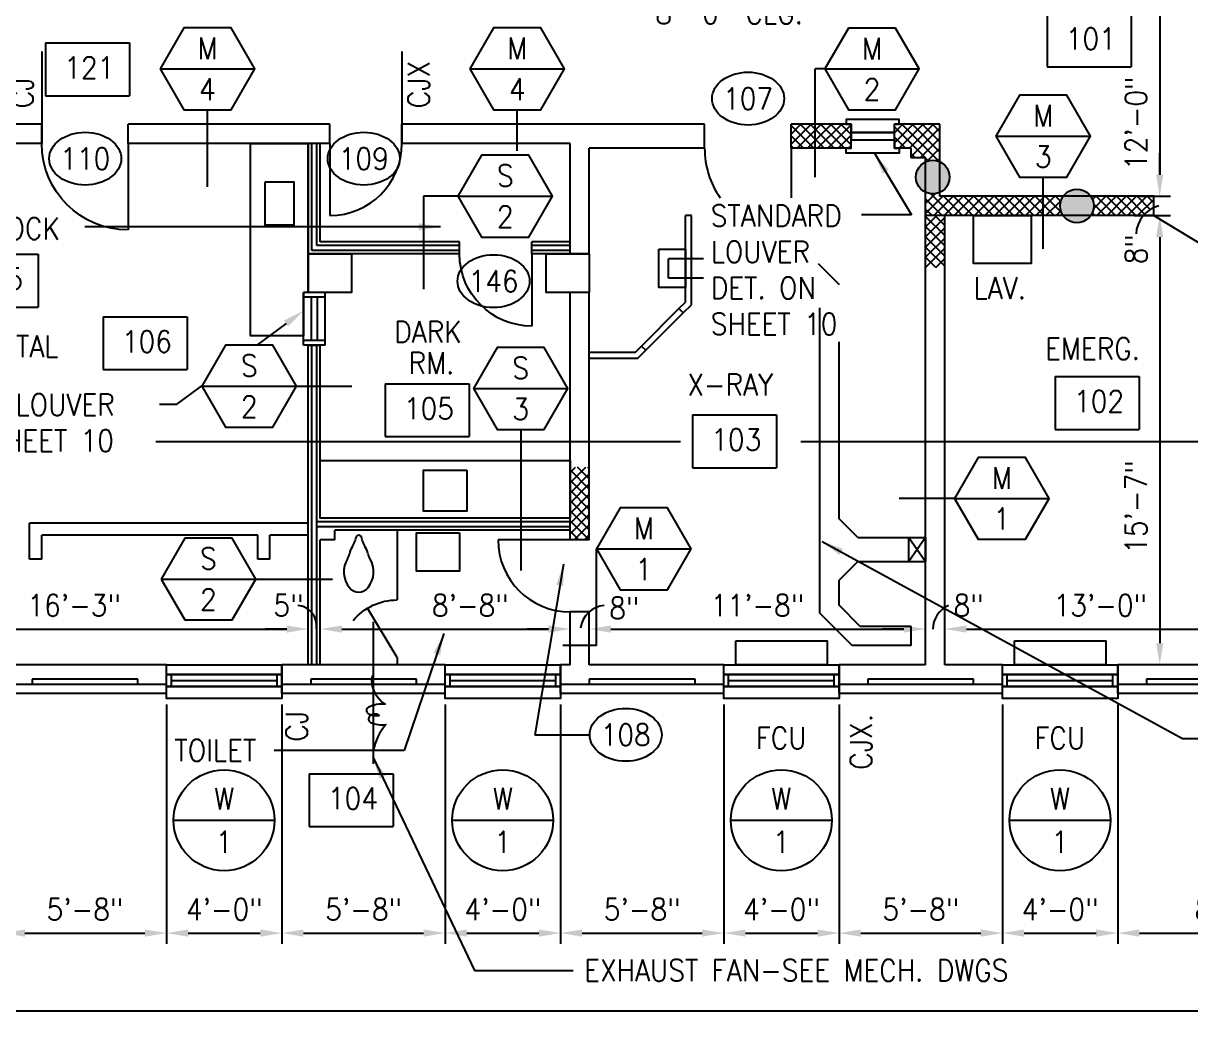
# Model space of a CAD drawing. Header units: inches. Extents: x 435 to 5963, y 191 to 2765.
# Drawn here: x 2551.4 to 3037.4, y 840.8 to 1256.3 of the extents above; entities that cross this region are included whole.
import ezdxf
from ezdxf.enums import TextEntityAlignment as Align

# ---------------------------------------------------------------- set-up
doc = ezdxf.new("R2010")
doc.units = ezdxf.units.IN
doc.header["$LTSCALE"] = 0.5
doc.header["$MEASUREMENT"] = 0
doc.layers.get('0').update_dxf_attribs({"linetype": 'CONTINUOUS'})
doc.layers.get('Defpoints').update_dxf_attribs({"linetype": 'CONTINUOUS'})
for name, color, linetype in [('A-ANNO', 8, 'CONTINUOUS'), ('A-ANNO-DIMS', 7, 'CONTINUOUS'), ('A-ANNO-TEXT', 7, 'CONTINUOUS'), ('A-DOOR', 3, 'CONTINUOUS'), ('A-DOOR-IDEN', 7, 'CONTINUOUS'), ('A-EQPM', 3, 'CONTINUOUS'), ('A-FLOR-IDEN', 7, 'CONTINUOUS'), ('A-FLOR-LEVL', 2, 'CONTINUOUS'), ('A-FLOR-PFIX', 3, 'CONTINUOUS'), ('A-FLOR-TPTN', 2, 'CONTINUOUS'), ('A-FURN', 3, 'CONTINUOUS'), ('A-GLAZ', 3, 'CONTINUOUS'), ('A-GLAZ-IDEN', 7, 'CONTINUOUS'), ('A-GLAZ-SILL', 3, 'CONTINUOUS'), ('A-SECT-IDEN', 7, 'CONTINUOUS'), ('A-WALL', 2, 'CONTINUOUS'), ('A-WALL-IDEN', 7, 'CONTINUOUS'), ('M-EXHS-EQPM', 4, 'CONTINUOUS'), ('M-HVAC-DUCT', 4, 'CONTINUOUS'), ('M-HVAC-EQPM', 4, 'CONTINUOUS'), ('S-SLAB-JOIN', 2, 'CONTINUOUS')]:
    doc.layers.add(name, color=color, linetype=linetype)
doc.styles.add('ROMANS', font='romans.shx', dxfattribs={"width": 0.9})
doc.dimstyles.new('DIM96', dxfattribs={"dimscale": 96, "dimtxt": 0.09375, "dimasz": 0.09375, "dimexe": 0.046875, "dimexo": 0.046875, "dimgap": 0.046875, "dimtad": 1, "dimdec": 4, "dimzin": 3, "dimdsep": 46, "dimlunit": 4, "dimtxsty": 'ROMANS', "dimcen": 0.046875, "dimaunit": 1, "dimadec": 0, "dimazin": 0, "dimtfac": 0.7, "dimtdec": 4, "dimtofl": 0, "dimtmove": 2, "dimatfit": 3, "dimfxl": 1, "dimfrac": 1, "dimtolj": 1, "dimtzin": 0, "dimarcsym": 0})
doc.dimstyles.new('DIM96A', dxfattribs={"dimscale": 96, "dimtxt": 0.09375, "dimasz": 0.09375, "dimexe": 0.046875, "dimexo": 0.046875, "dimgap": 0.046875, "dimtad": 1, "dimdec": 4, "dimzin": 3, "dimdsep": 46, "dimlunit": 4, "dimtxsty": 'ROMANS', "dimcen": 0.046875, "dimaunit": 1, "dimadec": 0, "dimazin": 0, "dimtfac": 0.7, "dimtdec": 4, "dimtofl": 0, "dimtmove": 2, "dimatfit": 3, "dimfxl": 1, "dimfrac": 1, "dimtolj": 1, "dimtzin": 0, "dimarcsym": 0})
doc.dimstyles.new('LED96', dxfattribs={"dimscale": 96, "dimtxt": 0.09375, "dimasz": 0.09375, "dimexe": 0.046875, "dimexo": 0.046875, "dimgap": 0.046875, "dimtad": 0, "dimdec": 4, "dimzin": 3, "dimdsep": 46, "dimlunit": 4, "dimtxsty": 'ROMANS', "dimcen": 0.046875, "dimaunit": 1, "dimadec": 0, "dimazin": 0, "dimtfac": 0.7, "dimtdec": 4, "dimtofl": 0, "dimtmove": 2, "dimatfit": 3, "dimfxl": 1, "dimfrac": 1, "dimtolj": 1, "dimtzin": 0, "dimarcsym": 0})
pattern_1 = [(45, (9, -1.4256), (-2.1213203, 2.1213203), []), (135, (9, -1.4256), (-2.1213203, -2.1213203), [])]

# ---------------------------------------------------------------- blocks, each defined once
blk = doc.blocks.new('DOOR1')
at = {"color": 0, "linetype": 'ByBlock'}
blk.add_line((0, 0), (0, 1), dxfattribs=at)
blk.add_arc((0, 0), 1, 90, 180, dxfattribs=at)
blk = doc.blocks.new('SILL')
for points in [[(0, 0), (48, 0), (48, -4), (0, -4)], [(0, -9), (48, -9), (48, -14), (0, -14)]]:
    blk.add_lwpolyline(points, close=True)
blk = doc.blocks.new('GLAZ')
for p, q in [((2, -5), (2, 0)), ((46, -5), (46, 0)), ((2, -2.5), (46, -2.5))]:
    blk.add_line(p, q)
blk.add_lwpolyline([(0, 0), (48, 0), (48, -5), (0, -5)], close=True)
blk = doc.blocks.new('DOOR2')
at = {"color": 0, "linetype": 'ByBlock'}
blk.add_line((0, 0), (-0.857, 0.515), dxfattribs=at)
blk.add_arc((0, 0), 1, 130.1247, 180, dxfattribs=at)
blk = doc.blocks.new('PFIX01')
for centre, radius, start, end in [((-15.33, -4.17), 10.38, 58.0997, 129.0107), ((-18.71, 0), 5, 129.0107, 231.0981), ((-6.68, 9.73), 6, 238.0997, 259.7254), ((-9.1, -3.65), 7.6, 55.1807, 79.7254), ((-1.34, 7.51), 6, 235.1807, 259.5039), ((-3.45, -3.88), 5.59, 57.7482, 79.5039), ((-1, 0), 1, 302.2518, 57.7482), ((-15.29, 4.24), 10.45, 231.0981, 301.9309), ((-6.59, -9.71), 6, 100.6326, 121.9309), ((-9.1, 3.65), 7.6, 280.6326, 304.8193), ((-1.34, -7.51), 6, 100.4961, 124.8193), ((-3.45, 3.88), 5.59, 280.4961, 302.2518)]:
    blk.add_arc(centre, radius, start, end)
blk = doc.blocks.new('*D122')
at = {"layer": 'A-ANNO-DIMS', "color": 0, "lineweight": -2}
for p, q in [((2475, 1001.75), (2475, 1008.67)), ((2670, 1006.61), (2670, 1008.67)), ((2484, 1004.17), (2661, 1004.17))]:
    blk.add_line(p, q, dxfattribs=at)
at = {"layer": 'A-ANNO-DIMS', "color": 0}
for points in [[(2484, 1005.67), (2484, 1002.67), (2475, 1004.17)], [(2661, 1005.67), (2661, 1002.67), (2670, 1004.17)]]:
    blk.add_solid(points, dxfattribs=at)
at = {"layer": 'Defpoints', "color": 0}
for p in [(2670, 1004.17), (2670, 1002.11), (2475, 997.25)]:
    blk.add_point(p, dxfattribs=at)
at = {"layer": 'A-ANNO-DIMS', "color": 0, "insert": (2572.5, 1014.03), "char_height": 9, "attachment_point": 5, "style": 'ROMANS'}
blk.add_mtext('\\A1;16\'-3"', dxfattribs=at)
blk = doc.blocks.new('*D123')
at = {"layer": 'A-ANNO-DIMS', "color": 0, "lineweight": -2}
for p, q in [((2670, 1006.61), (2670, 1008.67)), ((2675, 1003.88), (2675, 1008.67)), ((2661, 1004.17), (2652, 1004.17)), ((2684, 1004.17), (2693, 1004.17))]:
    blk.add_line(p, q, dxfattribs=at)
at = {"layer": 'A-ANNO-DIMS', "color": 0}
for points in [[(2661, 1005.67), (2661, 1002.67), (2670, 1004.17)], [(2684, 1005.67), (2684, 1002.67), (2675, 1004.17)]]:
    blk.add_solid(points, dxfattribs=at)
at = {"layer": 'Defpoints', "color": 0}
for p in [(2670, 1002.11), (2675, 1004.17), (2675, 999.38)]:
    blk.add_point(p, dxfattribs=at)
at = {"layer": 'A-ANNO-DIMS', "color": 0, "insert": (2661.73, 1014.03), "char_height": 9, "attachment_point": 5, "style": 'ROMANS'}
blk.add_mtext('\\A1;5"', dxfattribs=at)
blk = doc.blocks.new('*D124')
at = {"layer": 'A-ANNO-DIMS', "color": 0, "lineweight": -2}
for p, q in [((2675, 1003.88), (2675, 1008.67)), ((2779, 1004.78), (2779, 1008.67)), ((2684, 1004.17), (2770, 1004.17))]:
    blk.add_line(p, q, dxfattribs=at)
at = {"layer": 'A-ANNO-DIMS', "color": 0}
for points in [[(2684, 1005.67), (2684, 1002.67), (2675, 1004.17)], [(2770, 1005.67), (2770, 1002.67), (2779, 1004.17)]]:
    blk.add_solid(points, dxfattribs=at)
at = {"layer": 'Defpoints', "color": 0}
for p in [(2779, 1004.17), (2675, 999.38), (2779, 1000.28)]:
    blk.add_point(p, dxfattribs=at)
at = {"layer": 'A-ANNO-DIMS', "color": 0, "insert": (2737.45, 1014.03), "char_height": 9, "attachment_point": 5, "style": 'ROMANS'}
blk.add_mtext('\\A1;8\'-8"', dxfattribs=at)
blk = doc.blocks.new('*D125')
at = {"layer": 'A-ANNO-DIMS', "color": 0, "lineweight": -2}
for p, q in [((2779, 1004.78), (2779, 1008.67)), ((2787, 1004.78), (2787, 1008.67)), ((2770, 1004.17), (2761, 1004.17)), ((2796, 1004.17), (2805, 1004.17))]:
    blk.add_line(p, q, dxfattribs=at)
at = {"layer": 'A-ANNO-DIMS', "color": 0}
for points in [[(2770, 1005.67), (2770, 1002.67), (2779, 1004.17)], [(2796, 1005.67), (2796, 1002.67), (2787, 1004.17)]]:
    blk.add_solid(points, dxfattribs=at)
at = {"layer": 'Defpoints', "color": 0}
for p in [(2787, 1004.17), (2779, 1000.28), (2787, 1000.28)]:
    blk.add_point(p, dxfattribs=at)
at = {"layer": 'A-ANNO-DIMS', "color": 0, "insert": (2801.52, 1012.89), "char_height": 9, "attachment_point": 5, "style": 'ROMANS'}
blk.add_mtext('\\A1;8"', dxfattribs=at)
blk = doc.blocks.new('*D126')
at = {"layer": 'A-ANNO-DIMS', "color": 0, "lineweight": -2}
for p, q in [((2787, 1004.78), (2787, 1008.67)), ((2927, 997.04), (2927, 1008.67)), ((2796, 1004.17), (2918, 1004.17))]:
    blk.add_line(p, q, dxfattribs=at)
at = {"layer": 'A-ANNO-DIMS', "color": 0}
for points in [[(2796, 1005.67), (2796, 1002.67), (2787, 1004.17)], [(2918, 1005.67), (2918, 1002.67), (2927, 1004.17)]]:
    blk.add_solid(points, dxfattribs=at)
at = {"layer": 'Defpoints', "color": 0}
for p in [(2927, 1004.17), (2787, 1000.28), (2927, 992.54)]:
    blk.add_point(p, dxfattribs=at)
at = {"layer": 'A-ANNO-DIMS', "color": 0, "insert": (2857, 1014.03), "char_height": 9, "attachment_point": 5, "style": 'ROMANS'}
blk.add_mtext('\\A1;11\'-8"', dxfattribs=at)
blk = doc.blocks.new('*D127')
at = {"layer": 'A-ANNO-DIMS', "color": 0, "lineweight": -2}
for p, q in [((2927, 997.04), (2927, 1008.67)), ((2935, 1001.15), (2935, 1008.67)), ((2918, 1004.17), (2909, 1004.17)), ((2944, 1004.17), (2953, 1004.17))]:
    blk.add_line(p, q, dxfattribs=at)
at = {"layer": 'A-ANNO-DIMS', "color": 0}
for points in [[(2918, 1005.67), (2918, 1002.67), (2927, 1004.17)], [(2944, 1005.67), (2944, 1002.67), (2935, 1004.17)]]:
    blk.add_solid(points, dxfattribs=at)
at = {"layer": 'Defpoints', "color": 0}
for p in [(2935, 1004.17), (2935, 996.65), (2927, 992.54)]:
    blk.add_point(p, dxfattribs=at)
at = {"layer": 'A-ANNO-DIMS', "color": 0, "insert": (2944.87, 1014.03), "char_height": 9, "attachment_point": 5, "style": 'ROMANS'}
blk.add_mtext('\\A1;8"', dxfattribs=at)
blk = doc.blocks.new('*D128')
at = {"layer": 'A-ANNO-DIMS', "color": 0, "lineweight": -2}
for p, q in [((2935, 1001.15), (2935, 1008.67)), ((3091, 1004.56), (3091, 1008.67)), ((2944, 1004.17), (3082, 1004.17))]:
    blk.add_line(p, q, dxfattribs=at)
at = {"layer": 'A-ANNO-DIMS', "color": 0}
for points in [[(2944, 1005.67), (2944, 1002.67), (2935, 1004.17)], [(3082, 1005.67), (3082, 1002.67), (3091, 1004.17)]]:
    blk.add_solid(points, dxfattribs=at)
at = {"layer": 'Defpoints', "color": 0}
for p in [(3091, 1004.17), (2935, 996.65), (3091, 1000.06)]:
    blk.add_point(p, dxfattribs=at)
at = {"layer": 'A-ANNO-DIMS', "color": 0, "insert": (2999.73, 1014.03), "char_height": 9, "attachment_point": 5, "style": 'ROMANS'}
blk.add_mtext('\\A1;13\'-0"', dxfattribs=at)
blk = doc.blocks.new('*D130')
at = {"layer": 'A-ANNO-DIMS', "color": 0, "lineweight": -2}
for p, q in [((703, 972.78), (703, 840.75)), ((3103, 972.78), (3103, 840.75)), ((712, 845.25), (3094, 845.25))]:
    blk.add_line(p, q, dxfattribs=at)
at = {"layer": 'A-ANNO-DIMS', "color": 0}
for points in [[(712, 846.75), (712, 843.75), (703, 845.25)], [(3094, 846.75), (3094, 843.75), (3103, 845.25)]]:
    blk.add_solid(points, dxfattribs=at)
at = {"layer": 'Defpoints', "color": 0}
for p in [(703, 977.28), (3103, 977.28), (3103, 845.25)]:
    blk.add_point(p, dxfattribs=at)
at = {"layer": 'A-ANNO-DIMS', "color": 0, "insert": (1903, 855.11), "char_height": 9, "attachment_point": 5, "style": 'ROMANS'}
blk.add_mtext('\\A1;200\'-0"', dxfattribs=at)
blk = doc.blocks.new('*D163')
at = {"layer": 'A-ANNO-DIMS', "color": 0, "lineweight": -2}
for p, q in [((2543, 972.78), (2543, 873.11)), ((2611, 972.78), (2611, 873.11)), ((2552, 877.61), (2602, 877.61))]:
    blk.add_line(p, q, dxfattribs=at)
at = {"layer": 'A-ANNO-DIMS', "color": 0}
for points in [[(2552, 879.11), (2552, 876.11), (2543, 877.61)], [(2602, 879.11), (2602, 876.11), (2611, 877.61)]]:
    blk.add_solid(points, dxfattribs=at)
at = {"layer": 'Defpoints', "color": 0}
for p in [(2543, 977.28), (2611, 977.28), (2611, 877.61)]:
    blk.add_point(p, dxfattribs=at)
at = {"layer": 'A-ANNO-DIMS', "color": 0, "insert": (2577, 887.47), "char_height": 9, "attachment_point": 5, "style": 'ROMANS'}
blk.add_mtext('\\A1;5\'-8"', dxfattribs=at)
blk = doc.blocks.new('*D164')
at = {"layer": 'A-ANNO-DIMS', "color": 0, "lineweight": -2}
for p, q in [((2611, 972.78), (2611, 873.11)), ((2659, 972.78), (2659, 873.11)), ((2620, 877.61), (2650, 877.61))]:
    blk.add_line(p, q, dxfattribs=at)
at = {"layer": 'A-ANNO-DIMS', "color": 0}
for points in [[(2620, 879.11), (2620, 876.11), (2611, 877.61)], [(2650, 879.11), (2650, 876.11), (2659, 877.61)]]:
    blk.add_solid(points, dxfattribs=at)
at = {"layer": 'Defpoints', "color": 0}
for p in [(2611, 977.28), (2659, 977.28), (2659, 877.61)]:
    blk.add_point(p, dxfattribs=at)
at = {"layer": 'A-ANNO-DIMS', "color": 0, "insert": (2635, 887.47), "char_height": 9, "attachment_point": 5, "style": 'ROMANS'}
blk.add_mtext('\\A1;4\'-0"', dxfattribs=at)
blk = doc.blocks.new('*D165')
at = {"layer": 'A-ANNO-DIMS', "color": 0, "lineweight": -2}
for p, q in [((2659, 972.78), (2659, 873.11)), ((2727, 972.78), (2727, 873.11)), ((2668, 877.61), (2718, 877.61))]:
    blk.add_line(p, q, dxfattribs=at)
at = {"layer": 'A-ANNO-DIMS', "color": 0}
for points in [[(2668, 879.11), (2668, 876.11), (2659, 877.61)], [(2718, 879.11), (2718, 876.11), (2727, 877.61)]]:
    blk.add_solid(points, dxfattribs=at)
at = {"layer": 'Defpoints', "color": 0}
for p in [(2659, 977.28), (2727, 977.28), (2727, 877.61)]:
    blk.add_point(p, dxfattribs=at)
at = {"layer": 'A-ANNO-DIMS', "color": 0, "insert": (2693, 887.47), "char_height": 9, "attachment_point": 5, "style": 'ROMANS'}
blk.add_mtext('\\A1;5\'-8"', dxfattribs=at)
blk = doc.blocks.new('*D166')
at = {"layer": 'A-ANNO-DIMS', "color": 0, "lineweight": -2}
for p, q in [((2727, 972.78), (2727, 873.11)), ((2775, 972.78), (2775, 873.11)), ((2736, 877.61), (2766, 877.61))]:
    blk.add_line(p, q, dxfattribs=at)
at = {"layer": 'A-ANNO-DIMS', "color": 0}
for points in [[(2736, 879.11), (2736, 876.11), (2727, 877.61)], [(2766, 879.11), (2766, 876.11), (2775, 877.61)]]:
    blk.add_solid(points, dxfattribs=at)
at = {"layer": 'Defpoints', "color": 0}
for p in [(2727, 977.28), (2775, 977.28), (2775, 877.61)]:
    blk.add_point(p, dxfattribs=at)
at = {"layer": 'A-ANNO-DIMS', "color": 0, "insert": (2751, 887.47), "char_height": 9, "attachment_point": 5, "style": 'ROMANS'}
blk.add_mtext('\\A1;4\'-0"', dxfattribs=at)
blk = doc.blocks.new('*D167')
at = {"layer": 'A-ANNO-DIMS', "color": 0, "lineweight": -2}
for p, q in [((2775, 972.78), (2775, 873.11)), ((2843, 972.78), (2843, 873.11)), ((2784, 877.61), (2834, 877.61))]:
    blk.add_line(p, q, dxfattribs=at)
at = {"layer": 'A-ANNO-DIMS', "color": 0}
for points in [[(2784, 879.11), (2784, 876.11), (2775, 877.61)], [(2834, 879.11), (2834, 876.11), (2843, 877.61)]]:
    blk.add_solid(points, dxfattribs=at)
at = {"layer": 'Defpoints', "color": 0}
for p in [(2775, 977.28), (2843, 977.28), (2843, 877.61)]:
    blk.add_point(p, dxfattribs=at)
at = {"layer": 'A-ANNO-DIMS', "color": 0, "insert": (2809, 887.47), "char_height": 9, "attachment_point": 5, "style": 'ROMANS'}
blk.add_mtext('\\A1;5\'-8"', dxfattribs=at)
blk = doc.blocks.new('*D168')
at = {"layer": 'A-ANNO-DIMS', "color": 0, "lineweight": -2}
for p, q in [((2843, 972.78), (2843, 873.11)), ((2891, 972.78), (2891, 873.11)), ((2852, 877.61), (2882, 877.61))]:
    blk.add_line(p, q, dxfattribs=at)
at = {"layer": 'A-ANNO-DIMS', "color": 0}
for points in [[(2852, 879.11), (2852, 876.11), (2843, 877.61)], [(2882, 879.11), (2882, 876.11), (2891, 877.61)]]:
    blk.add_solid(points, dxfattribs=at)
at = {"layer": 'Defpoints', "color": 0}
for p in [(2843, 977.28), (2891, 977.28), (2891, 877.61)]:
    blk.add_point(p, dxfattribs=at)
at = {"layer": 'A-ANNO-DIMS', "color": 0, "insert": (2867, 887.47), "char_height": 9, "attachment_point": 5, "style": 'ROMANS'}
blk.add_mtext('\\A1;4\'-0"', dxfattribs=at)
blk = doc.blocks.new('*D169')
at = {"layer": 'A-ANNO-DIMS', "color": 0, "lineweight": -2}
for p, q in [((2891, 972.78), (2891, 873.11)), ((2959, 972.78), (2959, 873.11)), ((2900, 877.61), (2950, 877.61))]:
    blk.add_line(p, q, dxfattribs=at)
at = {"layer": 'A-ANNO-DIMS', "color": 0}
for points in [[(2900, 879.11), (2900, 876.11), (2891, 877.61)], [(2950, 879.11), (2950, 876.11), (2959, 877.61)]]:
    blk.add_solid(points, dxfattribs=at)
at = {"layer": 'Defpoints', "color": 0}
for p in [(2891, 977.28), (2959, 977.28), (2959, 877.61)]:
    blk.add_point(p, dxfattribs=at)
at = {"layer": 'A-ANNO-DIMS', "color": 0, "insert": (2925, 887.47), "char_height": 9, "attachment_point": 5, "style": 'ROMANS'}
blk.add_mtext('\\A1;5\'-8"', dxfattribs=at)
blk = doc.blocks.new('*D170')
at = {"layer": 'A-ANNO-DIMS', "color": 0, "lineweight": -2}
for p, q in [((2959, 972.78), (2959, 873.11)), ((3007, 972.78), (3007, 873.11)), ((2968, 877.61), (2998, 877.61))]:
    blk.add_line(p, q, dxfattribs=at)
at = {"layer": 'A-ANNO-DIMS', "color": 0}
for points in [[(2968, 879.11), (2968, 876.11), (2959, 877.61)], [(2998, 879.11), (2998, 876.11), (3007, 877.61)]]:
    blk.add_solid(points, dxfattribs=at)
at = {"layer": 'Defpoints', "color": 0}
for p in [(2959, 977.28), (3007, 977.28), (3007, 877.61)]:
    blk.add_point(p, dxfattribs=at)
at = {"layer": 'A-ANNO-DIMS', "color": 0, "insert": (2983, 887.47), "char_height": 9, "attachment_point": 5, "style": 'ROMANS'}
blk.add_mtext('\\A1;4\'-0"', dxfattribs=at)
blk = doc.blocks.new('*D171')
at = {"layer": 'A-ANNO-DIMS', "color": 0, "lineweight": -2}
for p, q in [((3007, 972.78), (3007, 873.11)), ((3103, 919.46), (3103, 873.11)), ((3016, 877.61), (3094, 877.61))]:
    blk.add_line(p, q, dxfattribs=at)
at = {"layer": 'A-ANNO-DIMS', "color": 0}
for points in [[(3016, 879.11), (3016, 876.11), (3007, 877.61)], [(3094, 879.11), (3094, 876.11), (3103, 877.61)]]:
    blk.add_solid(points, dxfattribs=at)
at = {"layer": 'Defpoints', "color": 0}
for p in [(3007, 977.28), (3103, 923.96), (3103, 877.61)]:
    blk.add_point(p, dxfattribs=at)
at = {"layer": 'A-ANNO-DIMS', "color": 0, "insert": (3055, 887.47), "char_height": 9, "attachment_point": 5, "style": 'ROMANS'}
blk.add_mtext('\\A1;8\'-0"', dxfattribs=at)
blk = doc.blocks.new('*D184')
at = {"layer": 'A-ANNO-DIMS', "color": 0, "lineweight": -2}
for p, q in [((3030.09, 1328.28), (3019.98, 1328.28)), ((3024.48, 1319.28), (3024.48, 1193.28)), ((3016.31, 1184.28), (3028.98, 1184.28))]:
    blk.add_line(p, q, dxfattribs=at)
at = {"layer": 'A-ANNO-DIMS', "color": 0}
for points in [[(3022.98, 1319.28), (3025.98, 1319.28), (3024.48, 1328.28)], [(3022.98, 1193.28), (3025.98, 1193.28), (3024.48, 1184.28)]]:
    blk.add_solid(points, dxfattribs=at)
at = {"layer": 'Defpoints', "color": 0}
for p in [(3034.59, 1328.28), (3011.81, 1184.28), (3024.48, 1184.28)]:
    blk.add_point(p, dxfattribs=at)
at = {"layer": 'A-ANNO-DIMS', "color": 0, "insert": (3014.63, 1214.67), "char_height": 9, "attachment_point": 5, "rotation": 90, "style": 'ROMANS'}
blk.add_mtext('\\A1;12\'-0"', dxfattribs=at)
blk = doc.blocks.new('*D185')
at = {"layer": 'A-ANNO-DIMS', "color": 0, "lineweight": -2}
for p, q in [((3024.48, 1193.28), (3024.48, 1202.28)), ((3016.31, 1184.28), (3028.98, 1184.28)), ((3013.78, 1176.28), (3028.98, 1176.28)), ((3024.48, 1167.28), (3024.48, 1158.28))]:
    blk.add_line(p, q, dxfattribs=at)
at = {"layer": 'A-ANNO-DIMS', "color": 0}
for points in [[(3022.98, 1193.28), (3025.98, 1193.28), (3024.48, 1184.28)], [(3022.98, 1167.28), (3025.98, 1167.28), (3024.48, 1176.28)]]:
    blk.add_solid(points, dxfattribs=at)
at = {"layer": 'Defpoints', "color": 0}
for p in [(3011.81, 1184.28), (3009.28, 1176.28), (3024.48, 1176.28)]:
    blk.add_point(p, dxfattribs=at)
at = {"layer": 'A-ANNO-DIMS', "color": 0, "insert": (3014.63, 1162.24), "char_height": 9, "attachment_point": 5, "rotation": 90, "style": 'ROMANS'}
blk.add_mtext('\\A1;8"', dxfattribs=at)
blk = doc.blocks.new('*D186')
at = {"layer": 'A-ANNO-DIMS', "color": 0, "lineweight": -2}
for p, q in [((3013.78, 1176.28), (3028.98, 1176.28)), ((3024.48, 1167.28), (3024.48, 998.28)), ((3028.75, 989.28), (3019.98, 989.28))]:
    blk.add_line(p, q, dxfattribs=at)
at = {"layer": 'A-ANNO-DIMS', "color": 0}
for points in [[(3022.98, 1167.28), (3025.98, 1167.28), (3024.48, 1176.28)], [(3022.98, 998.28), (3025.98, 998.28), (3024.48, 989.28)]]:
    blk.add_solid(points, dxfattribs=at)
at = {"layer": 'Defpoints', "color": 0}
for p in [(3009.28, 1176.28), (3024.48, 989.28), (3033.25, 989.28)]:
    blk.add_point(p, dxfattribs=at)
at = {"layer": 'A-ANNO-DIMS', "color": 0, "insert": (3014.63, 1054.96), "char_height": 9, "attachment_point": 5, "rotation": 90, "style": 'ROMANS'}
blk.add_mtext('\\A1;15\'-7"', dxfattribs=at)
blk = doc.blocks.new('EQ01')
blk.add_lwpolyline([(-19, 10), (19, 10), (19, 0), (-19, 0)], close=True)
blk = doc.blocks.new('XXC')
blk.add_line((-0.2188, 0), (0.2188, 0))
blk.add_circle((0, 0), 0.2188)
at = {"style": 'ROMANS', "width": 0.9}
for tag, p in [('#', (0, 0.0937)), ('@', (0, -0.0938))]:
    blk.add_attdef(tag, text='', height=0.0938, dxfattribs=at).set_placement(p, align=Align.MIDDLE)
blk = doc.blocks.new('IDEN4')
for p, q in [((-0.1899, 0.1074), (0.1747, 0.1074)), ((-0.1899, 0.1074), (-0.1899, -0.1218)), ((0.1747, 0.1074), (0.1747, -0.1218)), ((-0.1899, -0.1218), (0.1747, -0.1218))]:
    blk.add_line(p, q)
at = {"style": 'ROMANS', "width": 0.9}
blk.add_attdef('#', text='', height=0.0938, dxfattribs=at).set_placement((0, 0), align=Align.MIDDLE)
blk = doc.blocks.new('IDA')
blk.add_line((-0.2051, 0), (0.2051, 0))
blk.add_lwpolyline([(-0.2051, 0), (-0.1026, -0.1776), (0.1026, -0.1776), (0.2051, 0), (0.1026, 0.1776), (-0.1026, 0.1776)], close=True)
at = {"style": 'ROMANS', "width": 0.9}
for tag, p in [('@', (0, 0.0888)), ('#', (0, -0.0888))]:
    blk.add_attdef(tag, text='', height=0.0938, dxfattribs=at).set_placement(p, align=Align.MIDDLE)
blk = doc.blocks.new('IDEN002')
blk.add_ellipse((0, 0), major_axis=(0.1562, 0), ratio=0.733333)
at = {"style": 'ROMANS', "width": 0.9}
blk.add_attdef('#', text='', height=0.0938, dxfattribs=at).set_placement((0, 0), align=Align.MIDDLE)
blk = doc.blocks.new('XX01')
blk.add_hatch(color=256).paths.add_polyline_path([(7, 0, 1), (-7, 0, 1)])
blk.add_circle((0, 0), 7)
blk = doc.blocks.new('JOINTA')
blk.add_line((0, 0), (0, -12))
blk = doc.blocks.new('JOINT')
blk.add_line((0, 0), (0, -8))

msp = doc.modelspace()

# ---------------------------------------------------------------- hatches: boundary and pattern name
at = {"layer": 'A-ANNO'}
h = msp.add_hatch(dxfattribs=at)
h.set_pattern_fill('ANSI37', color=256, scale=24, style=0)
h.set_pattern_definition(pattern_1)
h.paths.add_polyline_path([(2881, 1214.28047), (2881, 1204.28047), (2896, 1204.28047), (2896, 1214.28047)])
h.paths.add_polyline_path([(2871, 1204.28047), (2881, 1204.28047), (2881, 1214.28047), (2871, 1214.28047)])
h = msp.add_hatch(dxfattribs=at)
h.set_pattern_fill('ANSI37', color=256, scale=24, style=0)
h.set_pattern_definition(pattern_1)
h.paths.add_polyline_path([(2976, 1176.28047), (2976, 1184.28047), (2933, 1184.28047), (2933, 1185.95591, -0.225148227), (2927, 1185.95591), (2927, 1176.28047)])
h.paths.add_polyline_path([(2983, 1180.28047, -0.153244359), (2984.25544, 1184.28047), (2976, 1184.28047), (2976, 1176.28047), (2984.25544, 1176.28047, -0.153244359)])
h.paths.add_polyline_path([(3017.63796, 1176.28047, -0.109747457), (3022, 1179.55903), (3022, 1184.28047), (2995.74456, 1184.28047, -0.153244359), (2997, 1180.28047, -0.153244359), (2995.74456, 1176.28047)])
h.paths.add_polyline_path([(2921, 1204.28047), (2921, 1200.28047), (2927, 1200.28047), (2927, 1198.60502, -0.225148227), (2933, 1198.60502), (2933, 1214.28047), (2914, 1214.28047), (2914, 1204.28047)])
h = msp.add_hatch(dxfattribs=at)
h.set_pattern_fill('ANSI37', color=256, scale=24, style=0)
h.set_pattern_definition([(45, (5.951, -1.4344), (-2.1213203, 2.1213203), []), (135, (5.951, -1.4344), (-2.1213203, -2.1213203), [])])
h.paths.add_polyline_path([(2935, 1176.28047), (2927, 1176.28047), (2927, 1154.671), (2935, 1154.671)])
h = msp.add_hatch(dxfattribs=at)
h.set_pattern_fill('ANSI37', color=256, scale=24, angle=90, style=0)
h.set_pattern_definition([(135, (7, -1.4256), (-2.1213203, -2.1213203), []), (225, (7, -1.4256), (2.1213203, -2.1213203), [])])
h.paths.add_polyline_path([(2787, 1071.57436), (2779, 1071.57436), (2779, 1050.28047), (2779, 1041.28047), (2787, 1041.28047)])

# ---------------------------------------------------------------- linework, layer by layer
for p, q in [((2671.5, 1161.78047), (2671.5, 1206.28047)), ((2673.5, 1163.78047), (2673.5, 1206.28047)), ((2733, 1161.78047), (2671.5, 1161.78047)), ((2733, 1163.78047), (2673.5, 1163.78047)), ((2779, 1163.78047), (2763, 1163.78047)), ((2779, 1161.78047), (2763, 1161.78047)), ((2671.5, 989.28047), (2671.5, 1122.28047)), ((2673.5, 989.28047), (2673.5, 1122.28047)), ((2779, 1048.78047), (2673.5, 1048.78047)), ((2779, 1046.78047), (2673.5, 1046.78047))]:
    msp.add_line(p, q, dxfattribs=at)
at = {"layer": 'A-ANNO-DIMS'}
for centre, radius, start, end in [((3027.19745, 1168.10289), 12.58, 104.5313331, 177.7111997), ((2664.75542, 1005.35017), 8.72152, 352.8584192, 84.3073037), ((2794.21776, 1003.1662), 10.90682, 95.1682148, 172.7898439), ((2941.09948, 1003.87352), 11.11168, 113.9475865, 178.9393345)]:
    msp.add_arc(centre, radius, start, end, dxfattribs=at)
at = {"layer": 'A-ANNO-TEXT'}
for p, q in [((2559, 1244.57436), (2559, 1214.28047)), ((2709, 1244.57436), (2709, 1214.28047))]:
    msp.add_line(p, q, dxfattribs=at)
for points in [[(2660.75874, 1131.34741), (2648.54525, 1122.33303)], [(2625.9455, 1105.65288), (2615, 1097.57436), (2608, 1097.57436)]]:
    msp.add_lwpolyline(points, dxfattribs=at)
msp.add_solid([(2659.86798, 1132.55429), (2668, 1136.69196), (2661.6495, 1130.14054)], dxfattribs=at)
at = {"layer": 'A-DOOR'}
msp.add_line((2871, 1204.28047), (2871, 1183.66774), dxfattribs=at)
msp.add_arc((2871, 1204.28047), 36, 180, 214.9300463, dxfattribs=at)
at = {"layer": 'A-EQPM'}
for points in [[(2670, 1160.28047), (2688, 1160.28047), (2688, 1144.28047), (2670, 1144.28047)], [(2769, 1160.28047), (2787, 1160.28047), (2787, 1144.28047), (2769, 1144.28047)]]:
    msp.add_lwpolyline(points, close=True, dxfattribs=at)
at = {"layer": 'A-FLOR-LEVL'}
for p, q in [((2808.75414, 1121.96998), (2824.31049, 1137.52633)), ((2810.5219, 1120.20222), (2826.07825, 1135.75856))]:
    msp.add_line(p, q, dxfattribs=at)
at = {"layer": 'A-FLOR-PFIX'}
for points in [[(2652, 1190.28047), (2664, 1190.28047), (2664, 1172.28047), (2652, 1172.28047)], [(2971, 1176.28047), (2971, 1156.28047), (2947, 1156.28047), (2947, 1176.28047)], [(2736, 1070.28047), (2736, 1053.28047), (2718, 1053.28047), (2718, 1070.28047)], [(2733, 1044.28047), (2733, 1028.28047), (2715, 1028.28047), (2715, 1044.28047)]]:
    msp.add_lwpolyline(points, close=True, dxfattribs=at)
at = {"layer": 'A-FLOR-TPTN'}
for p, q in [((2707, 1045.28047), (2707, 1016.28047)), ((2707, 992.28047), (2707, 992.28047)), ((2707, 992.28047), (2707, 989.28047))]:
    msp.add_line(p, q, dxfattribs=at)
at = {"layer": 'A-FURN'}
msp.add_lwpolyline([(2668, 1144.28047), (2668, 1126.28047), (2646, 1126.28047), (2646, 1206.28047), (2670, 1206.28047), (2670, 1144.28047), (2668, 1144.28047)], dxfattribs=at)
msp.add_lwpolyline([(2675, 1074.28047), (2779, 1074.28047), (2779, 1050.28047), (2675, 1050.28047)], close=True, dxfattribs=at)
at = {"layer": 'A-GLAZ'}
for p, q in [((2668, 1122.28047), (2668, 1144.28047)), ((2677, 1144.28047), (2668, 1144.28047)), ((2677, 1144.28047), (2668, 1144.28047)), ((2677, 1142.28047), (2668, 1142.28047)), ((2677, 1142.28047), (2668, 1142.28047)), ((2671.25, 1142.28047), (2671.25, 1124.28047)), ((2673.75, 1142.28047), (2673.75, 1124.28047)), ((2677, 1122.28047), (2677, 1144.28047)), ((2677, 1124.28047), (2668, 1124.28047)), ((2677, 1122.28047), (2668, 1122.28047))]:
    msp.add_line(p, q, dxfattribs=at)
msp.add_lwpolyline([(2896, 1207.78047), (2914, 1207.78047), (2914, 1210.78047), (2896, 1210.78047)], close=True, dxfattribs=at)
at = {"layer": 'A-GLAZ-SILL'}
for points in [[(2914, 1210.78047), (2914, 1214.28047), (2916, 1214.28047), (2916, 1216.28047), (2894, 1216.28047), (2894, 1214.28047), (2896, 1214.28047), (2896, 1210.78047)], [(2914, 1207.78047), (2914, 1204.28047), (2916, 1204.28047), (2916, 1202.28047), (2894, 1202.28047), (2894, 1204.28047), (2896, 1204.28047), (2896, 1207.78047)]]:
    msp.add_lwpolyline(points, close=True, dxfattribs=at)
at = {"layer": 'A-SECT-IDEN'}
for p, q in [((2606.5, 1082.28047), (2825, 1082.28047)), ((2875, 1082.28047), (3153, 1082.28047))]:
    msp.add_line(p, q, dxfattribs=at)
at = {"layer": 'A-WALL'}
for p, q in [((2559, 1214.28047), (2437, 1214.28047)), ((2559, 1206.28047), (2559, 1214.28047)), ((2679, 1214.28047), (2595, 1214.28047)), ((2595, 1206.28047), (2595, 1214.28047)), ((2679, 1206.28047), (2679, 1214.28047)), ((2835, 1214.28047), (2709, 1214.28047)), ((2709, 1206.28047), (2709, 1214.28047)), ((2835, 1204.28047), (2835, 1214.28047)), ((2871, 1204.28047), (2871, 1214.28047)), ((2896, 1214.28047), (2871, 1214.28047)), ((2896, 1204.28047), (2896, 1214.28047)), ((2933, 1214.28047), (2914, 1214.28047)), ((2914, 1204.28047), (2914, 1214.28047)), ((2933, 1184.28047), (2933, 1214.28047)), ((2559, 1206.28047), (2437, 1206.28047)), ((2679, 1206.28047), (2595, 1206.28047)), ((2670, 1160.28047), (2670, 1206.28047)), ((2675, 1165.28047), (2675, 1206.28047)), ((2779, 1206.28047), (2709, 1206.28047)), ((2779, 1160.28047), (2779, 1206.28047)), ((2835, 1204.28047), (2787, 1204.28047)), ((2787, 1160.28047), (2787, 1204.28047)), ((2896, 1204.28047), (2871, 1204.28047)), ((2921, 1204.28047), (2914, 1204.28047)), ((2921, 1200.28047), (2921, 1204.28047)), ((2927, 1200.28047), (2921, 1200.28047)), ((2927, 989.28047), (2927, 1200.28047)), ((3022, 1184.28047), (2933, 1184.28047)), ((3022, 1176.28047), (3022, 1184.28047)), ((2827, 1140.21585), (2827, 1176.28047)), ((2829.5, 1176.28047), (2827, 1176.28047)), ((2829.5, 1139.18031), (2829.5, 1176.28047)), ((3022, 1176.28047), (2927, 1176.28047)), ((2935, 989.28047), (2935, 1176.28047)), ((2733, 1165.28047), (2675, 1165.28047)), ((2733, 1160.28047), (2733, 1165.28047)), ((2779, 1165.28047), (2763, 1165.28047)), ((2763, 1160.28047), (2763, 1165.28047)), ((2733, 1160.28047), (2670, 1160.28047)), ((2787, 1160.28047), (2763, 1160.28047)), ((2779, 1041.28047), (2779, 1144.28047)), ((2787, 1144.28047), (2779, 1144.28047)), ((2787, 1041.28047), (2787, 1144.28047)), ((2824.31049, 1137.52633), (2827, 1140.21585)), ((2824.31049, 1137.52633), (2826.07825, 1135.75856)), ((2826.07825, 1135.75856), (2829.5, 1139.18031)), ((2670, 989.28047), (2670, 1122.28047)), ((2670, 1122.28047), (2675, 1122.28047)), ((2675, 1050.28047), (2675, 1122.28047)), ((2806.06462, 1119.28047), (2787, 1119.28047)), ((2806.06462, 1119.28047), (2808.75414, 1121.96998)), ((2807.10016, 1116.78047), (2810.5219, 1120.20222)), ((2808.75414, 1121.96998), (2810.5219, 1120.20222)), ((2807.10016, 1116.78047), (2787, 1116.78047)), ((2779, 1050.28047), (2675, 1050.28047)), ((2670, 1048.21585), (2554, 1048.21585)), ((2554, 1033.21585), (2554, 1048.21585)), ((2779, 1045.28047), (2681, 1045.28047)), ((2681, 1041.28047), (2681, 1045.28047)), ((2559, 1033.21585), (2559, 1043.21585)), ((2649, 1043.21585), (2559, 1043.21585)), ((2649, 1033.21585), (2649, 1043.21585)), ((2670, 1043.21585), (2654, 1043.21585)), ((2654, 1033.21585), (2654, 1043.21585)), ((2675, 989.28047), (2675, 1041.28047)), ((2681, 1041.28047), (2675, 1041.28047)), ((2787, 1041.28047), (2779, 1041.28047)), ((2559, 1033.21585), (2554, 1033.21585)), ((2654, 1033.21585), (2649, 1033.21585)), ((2779, 989.28047), (2779, 1011.28047)), ((2787, 1011.28047), (2779, 1011.28047)), ((2787, 989.28047), (2787, 1011.28047)), ((2611, 989.28047), (2543, 989.28047)), ((2611, 977.28047), (2611, 989.28047)), ((2659, 977.28047), (2659, 989.28047)), ((2727, 989.28047), (2659, 989.28047)), ((2727, 977.28047), (2727, 989.28047)), ((2775, 977.28047), (2775, 989.28047)), ((2779, 989.28047), (2775, 989.28047)), ((2843, 989.28047), (2787, 989.28047)), ((2843, 977.28047), (2843, 989.28047)), ((2891, 977.28047), (2891, 989.28047)), ((2927, 989.28047), (2891, 989.28047)), ((2959, 989.28047), (2935, 989.28047)), ((2959, 977.28047), (2959, 989.28047)), ((3091, 989.28047), (3007, 989.28047)), ((3007, 977.28047), (3007, 989.28047)), ((2599, 983.28047), (2555, 983.28047)), ((2555, 983.28047), (2555, 981.28047)), ((2599, 981.28047), (2599, 983.28047)), ((2715, 983.28047), (2671, 983.28047)), ((2671, 983.28047), (2671, 981.28047)), ((2715, 981.28047), (2715, 983.28047)), ((2831, 983.28047), (2787, 983.28047)), ((2787, 983.28047), (2787, 981.28047)), ((2831, 981.28047), (2831, 983.28047)), ((2947, 983.28047), (2903, 983.28047)), ((2903, 983.28047), (2903, 981.28047)), ((2947, 981.28047), (2947, 983.28047)), ((3097, 983.28047), (3019, 983.28047)), ((3019, 983.28047), (3019, 981.28047)), ((2543, 981.28047), (2611, 981.28047)), ((2611, 977.28047), (2543, 977.28047)), ((2659, 981.28047), (2727, 981.28047)), ((2727, 977.28047), (2659, 977.28047)), ((2775, 981.28047), (2843, 981.28047)), ((2843, 977.28047), (2775, 977.28047)), ((2891, 981.28047), (2959, 981.28047)), ((2959, 977.28047), (2891, 977.28047)), ((3007, 981.28047), (3099, 981.28047)), ((3103, 977.28047), (3007, 977.28047))]:
    msp.add_line(p, q, dxfattribs=at)
at = {"layer": 'A-WALL-IDEN'}
for p, q in [((2881, 1192.28047), (2881, 1237.28047)), ((2885, 1237.28047), (2881, 1237.28047)), ((2628, 1188.28047), (2628, 1220.28047)), ((2757, 1203.1903), (2757, 1220.28047)), ((2976, 1162.38559), (2976, 1192.28047)), ((2732.3094, 1184.33303), (2718, 1184.33303)), ((2718, 1184.33303), (2718, 1145.57436)), ((2665.11169, 1105.28047), (2688.11169, 1105.28047)), ((2758.42109, 1087.22791), (2758.42109, 1028.57436)), ((2939, 1058.57436), (2916, 1058.57436)), ((2790, 997.28047), (2790, 1037.57436)), ((2648.11169, 1024.99534), (2680.11169, 1024.99534)), ((2790, 997.28047), (2776, 997.28047))]:
    msp.add_line(p, q, dxfattribs=at)
at = {"layer": 'M-EXHS-EQPM'}
msp.add_line((2697, 1007.14036), (2697, 948.0778), dxfattribs=at)
msp.add_lwpolyline([(2697, 984.90854, 0.193019677), (2696.26135, 982.68931, 0.240065928), (2702.01019, 972.90589, 0.128623555), (2695.05485, 971.63415, 0.611071858), (2694.9569, 968.99284, 0.172920926), (2699.56113, 968.21024, 0.364156277), (2695.54467, 967.91675, 0.466791326), (2695.93651, 965.27544, 0.13083774), (2702.30407, 964.39501, 0.124408024), (2697, 953.57436)], format="xyb", dxfattribs=at)
at = {"layer": 'M-HVAC-DUCT'}
for p, q in [((2834.54873, 1158.28047), (2820, 1158.28047)), ((2820, 1150.28047), (2820, 1158.28047)), ((2882.293, 1156.30118), (2891, 1147.59418)), ((2834.54873, 1150.28047), (2820, 1150.28047)), ((2883, 1010.73056), (2883, 1137.87328)), ((2891, 1050.04427), (2891, 1123.66774)), ((2898.7638, 1042.28047), (2891, 1050.04427)), ((2898.7638, 1042.28047), (2927, 1042.28047)), ((2920, 1032.28047), (2920, 1042.28047)), ((2920, 1042.28047), (2927, 1032.28047)), ((2927, 1042.28047), (2920, 1032.28047)), ((2927, 1042.28047), (2927, 1032.28047)), ((2898.7638, 1032.28047), (2891, 1024.51667)), ((2898.7638, 1032.28047), (2927, 1032.28047)), ((2891, 1014.04427), (2891, 1024.51667)), ((2899.7638, 1005.28047), (2891, 1014.04427)), ((2896.45009, 997.28047), (2883, 1010.73056)), ((2921, 1005.28047), (2899.7638, 1005.28047)), ((2921, 997.28047), (2921, 1005.28047)), ((2921, 997.28047), (2896.45009, 997.28047))]:
    msp.add_line(p, q, dxfattribs=at)
at = {"layer": 'M-HVAC-EQPM'}
msp.add_lwpolyline([(2816, 1162.28047), (2827, 1162.28047), (2827, 1146.28047), (2816, 1146.28047)], close=True, dxfattribs=at)

# ---------------------------------------------------------------- block references
at = {"layer": 'A-ANNO'}
for p in [(2930, 1192.28047), (2990, 1180.28047)]:
    msp.add_blockref('XX01', p, dxfattribs=at)
at = {"layer": 'A-DOOR'}
for p, xscale, yscale, zscale, rotation in [((2595, 1206.28047), -36.00000000000045, 36.00000000000045, 36.00000000000045, 180), ((2763, 1160.28047), -30.00000000000091, 30.00000000000091, 30.00000000000091, 180), ((2779, 1041.28047), -30.00000000000011, -30.00000000000011, 30.00000000000011, 269.9999999999991)]:
    msp.add_blockref('DOOR1', p, dxfattribs=dict(at, xscale=xscale, yscale=yscale, zscale=zscale, rotation=rotation))
at = {"layer": 'A-DOOR', "xscale": -30.00000000000045, "yscale": -30.00000000000045, "zscale": 30.00000000000045}
for name, p in [('DOOR1', (2679, 1206.28047)), ('DOOR2', (3022, 1176.28047))]:
    msp.add_blockref(name, p, dxfattribs=at)
at = {"layer": 'A-DOOR-IDEN', "xscale": 96, "yscale": 96, "zscale": 96}
for p, values in [((2853.11709, 1224.9642), {'#': '107'}), ((2577.11709, 1199.9642), {'#': '110'}), ((2693.11709, 1199.9642), {'#': '109'}), ((2747.11709, 1148.9642), {'#': '146'}), ((2802.15101, 960.14926), {'#': '108'})]:
    msp.add_blockref('IDEN002', p, dxfattribs=at).add_auto_attribs(values)
at = {"layer": 'A-FLOR-IDEN', "xscale": 96, "yscale": 96, "zscale": 96}
for p, values in [((2995.79461, 1249.84594), {'#': '101'}), ((2578.79461, 1237.84594), {'#': '121'}), ((2540.79461, 1149.84594), {'#': '125'}), ((2602.79461, 1123.84594), {'#': '106'}), ((2999.20267, 1098.97026), {'#': '102'}), ((2720.20267, 1095.97026), {'#': '105'}), ((2848.20267, 1082.97026), {'#': '103'}), ((2688.60888, 933.65266), {'#': '104'})]:
    msp.add_blockref('IDEN4', p, dxfattribs=at).add_auto_attribs(values)
at = {"layer": 'A-FLOR-PFIX', "rotation": 90}
msp.add_blockref('PFIX01', (2691, 1043.28047), dxfattribs=at)
at = {"layer": 'A-FLOR-TPTN', "xscale": -24, "yscale": 24, "zscale": 24, "rotation": 90}
msp.add_blockref('DOOR2', (2707, 992.28047), dxfattribs=at)
at = {"layer": 'A-GLAZ'}
for p in [(2611, 985.28047), (2727, 985.28047), (2843, 985.28047), (2959, 985.28047)]:
    msp.add_blockref('GLAZ', p, dxfattribs=at)
at = {"layer": 'A-GLAZ-IDEN', "xscale": 96, "yscale": 96, "zscale": 96}
for p in [(2634.93102, 924.57436), (2750.93102, 924.57436), (2866.93102, 924.57436), (2982.93102, 924.57436)]:
    msp.add_blockref('XXC', p, dxfattribs=at).add_auto_attribs({'#': 'W', '@': '1'})
at = {"layer": 'A-GLAZ-SILL'}
for p in [(2611, 989.28047), (2727, 989.28047), (2843, 989.28047), (2959, 989.28047)]:
    msp.add_blockref('SILL', p, dxfattribs=at)
at = {"layer": 'A-WALL-IDEN', "xscale": 96, "yscale": 96, "zscale": 96}
for p, values in [((2628, 1237.33303), {'@': 'M', '#': '4'}), ((2757, 1237.33303), {'@': 'M', '#': '4'}), ((2904.6906, 1237.28047), {'@': 'M', '#': '2'}), ((2976, 1209.33303), {'@': 'M', '#': '3'}), ((2752, 1184.33303), {'@': 'S', '#': '2'}), ((2645.42109, 1105.28047), {'@': 'S', '#': '2'}), ((2758.42109, 1104.28047), {'@': 'S', '#': '3'}), ((2958.6906, 1058.57436), {'@': 'M', '#': '1'}), ((2809.6906, 1037.57436), {'@': 'M', '#': '1'}), ((2628.42109, 1024.99534), {'@': 'S', '#': '2'})]:
    msp.add_blockref('IDA', p, dxfattribs=at).add_auto_attribs(values)
at = {"layer": 'M-HVAC-EQPM'}
for p in [(2867, 989.28047), (2983, 989.28047)]:
    msp.add_blockref('EQ01', p, dxfattribs=at)
at = {"layer": 'S-SLAB-JOIN'}
for name, p in [('JOINT', (2559, 1214.28047)), ('JOINT', (2709, 1214.28047)), ('JOINTA', (2659, 989.28047)), ('JOINTA', (2891, 989.28047))]:
    msp.add_blockref(name, p, dxfattribs=at)

# ---------------------------------------------------------------- texts
at = {"layer": 'A-ANNO-TEXT', "style": 'ROMANS', "width": 0.9}
for s, p in [('CJX', (2720.46383, 1220.9128)), ('CJ', (2555.46383, 1220.9128)), ('CJ', (2669.64672, 957.29402)), ('CJX.', (2904.64672, 945.58093))]:
    msp.add_text(s, height=9, rotation=90, dxfattribs=at).set_placement(p)
for s, p in [('LAV.', (2947, 1141.57436)), ('FCU', (2856.28015, 954.30795)), ('FCU', (2972.28015, 954.30795))]:
    msp.add_text(s, height=9, dxfattribs=at).set_placement(p)
at = {"layer": 'A-ANNO-TEXT', "char_height": 9, "style": 'ROMANS'}
for s, insert, attachment_point in [('\\A1;8\'-0" CLG.', (2814.5, 1265.07436), 1), ('\\A1;STANDARD\\PLOUVER\\PDET. ON\\PSHEET 10', (2837.54873, 1126.66774), 7), ('LIGHT PRF LOUVER\\PDET. ON SHEET 10', (2487.01429, 1078.07436), 7), ('\\A1;EXHAUST FAN-SEE MECH. DWGS', (2784.82197, 866.58266), 1)]:
    msp.add_mtext(s, dxfattribs=dict(at, insert=insert, attachment_point=attachment_point))
at = {"layer": 'A-FLOR-IDEN', "style": 'ROMANS', "width": 0.9}
for s, p in [('LIGHT LOCK', (2503.76065, 1166.37371)), ('DARK', (2705.76065, 1123.37371)), ('DENTAL', (2526.76065, 1117.37371)), ('EMERG.', (2976.76065, 1116.37371)), ('RM.', (2711.76065, 1110.37371)), ('X-RAY', (2827.76065, 1101.37371))]:
    msp.add_text(s, height=9, dxfattribs=at).set_placement(p)
at = {"layer": 'A-FLOR-IDEN', "insert": (2614.2942, 949.17474), "char_height": 9, "attachment_point": 7, "style": 'ROMANS'}
msp.add_mtext('\\A1;TOILET', dxfattribs=at)

# ---------------------------------------------------------------- dimensions: what is measured, and where the dimension line sits
at = {"layer": 'A-ANNO-DIMS'}
for base, p1, p2, picture, middle in [((3024.48462, 1184.28047), (3034.59191, 1328.28047), (3011.80681, 1184.28047), '*D184', (3014.62748, 1214.67035)), ((3024.48462, 1176.28047), (3011.80681, 1184.28047), (3009.28, 1176.28047), '*D185', (3014.62748, 1162.24491)), ((3024.48462, 989.28047), (3009.28, 1176.28047), (3033.24702, 989.28047), '*D186', (3014.62748, 1054.95756))]:
    dim = msp.add_linear_dim(base=base, p1=p1, p2=p2, angle=90, dimstyle='DIM96A', dxfattribs=at)
    dim.commit()
    dim.dimension.update_dxf_attribs({"geometry": picture, "text_midpoint": middle, "dimtype": 160})
for base, p1, p2, dimstyle, picture, middle in [((2670, 1004.17153), (2475, 997.25401), (2670, 1002.11224), 'DIM96A', '*D122', (2572.5, 1014.02868)), ((2927, 1004.17153), (2787, 1000.28047), (2927, 992.54478), 'DIM96A', '*D126', (2857, 1014.02868)), ((3103, 845.25085), (703, 977.28047), (3103, 977.28047), 'DIM96', '*D130', (1903, 855.10799)), ((2611, 877.60823), (2543, 977.28047), (2611, 977.28047), 'DIM96', '*D163', (2577, 887.46537)), ((2659, 877.60823), (2611, 977.28047), (2659, 977.28047), 'DIM96', '*D164', (2635, 887.46537)), ((2727, 877.60823), (2659, 977.28047), (2727, 977.28047), 'DIM96', '*D165', (2693, 887.46537)), ((2775, 877.60823), (2727, 977.28047), (2775, 977.28047), 'DIM96', '*D166', (2751, 887.46537)), ((2843, 877.60823), (2775, 977.28047), (2843, 977.28047), 'DIM96', '*D167', (2809, 887.46537)), ((2891, 877.60823), (2843, 977.28047), (2891, 977.28047), 'DIM96', '*D168', (2867, 887.46537)), ((2959, 877.60823), (2891, 977.28047), (2959, 977.28047), 'DIM96', '*D169', (2925, 887.46537)), ((3007, 877.60823), (2959, 977.28047), (3007, 977.28047), 'DIM96', '*D170', (2983, 887.46537)), ((3103, 877.60823), (3007, 977.28047), (3103, 923.95552), 'DIM96', '*D171', (3055, 887.46537))]:
    dim = msp.add_linear_dim(base=base, p1=p1, p2=p2, dimstyle=dimstyle, dxfattribs=at)
    dim.commit()
    dim.dimension.update_dxf_attribs({"geometry": picture, "text_midpoint": middle})
for base, p1, p2, picture, middle in [((2675, 1004.17153), (2670, 1002.11224), (2675, 999.37762), '*D123', (2661.72616, 1014.02868)), ((2779, 1004.17153), (2675, 999.37762), (2779, 1000.28047), '*D124', (2737.45399, 1014.02868)), ((2787, 1004.17153), (2779, 1000.28047), (2787, 1000.28047), '*D125', (2801.52421, 1012.89225)), ((2935, 1004.17153), (2927, 992.54478), (2935, 996.64672), '*D127', (2944.8681, 1014.02868)), ((3091, 1004.17153), (2935, 996.64672), (3091, 1000.06499), '*D128', (2999.72711, 1014.02868))]:
    dim = msp.add_linear_dim(base=base, p1=p1, p2=p2, dimstyle='DIM96A', dxfattribs=at)
    dim.commit()
    dim.dimension.update_dxf_attribs({"geometry": picture, "text_midpoint": middle, "dimtype": 160})

# ---------------------------------------------------------------- leaders
at = {"layer": 'A-ANNO-TEXT', "annotation_type": 0, "has_hookline": 1}
for points, hookline_direction, text_width in [([(2905.71084, 1202.28047), (2921.13485, 1176.62427), (2900.29159, 1176.62427)], 1, 58.24286), ([(2884, 1040.57436), (3034, 958.57436), (3051, 958.57436)], 0, 158.14286), ([(2697, 950.67136), (2739.21147, 862.08266), (2780.32197, 862.08266)], 0, 199.41429)]:
    msp.add_leader(points, dimstyle='LED96', override={"dimgap": 0.046875, "dimtad": 0}, dxfattribs=dict(at, hookline_direction=hookline_direction, text_width=text_width))
at = {"layer": 'A-DOOR-IDEN'}
msp.add_leader([(2776.21288, 1031.18516), (2764.32432, 960.14926), (2787.15101, 960.14926)], dimstyle='LED96', override={"dimgap": 0.046875, "dimtad": 0}, dxfattribs=at)
at = {"layer": 'A-FLOR-IDEN'}
msp.add_leader([(2725, 1171.57436), (2577, 1171.57436)], dimstyle='LED96', override={"dimgap": 0.046875, "dimtad": 0}, dxfattribs=at)
at = {"layer": 'A-FLOR-IDEN', "annotation_type": 0, "has_hookline": 1, "hookline_direction": 1, "text_width": 37.02857}
msp.add_leader([(2726.43778, 1002.307), (2709.87978, 953.67474), (2655.82277, 953.67474)], dimstyle='LED96', override={"dimgap": 0.046875, "dimtad": 0}, dxfattribs=at)

doc.saveas('drawing.dxf')
